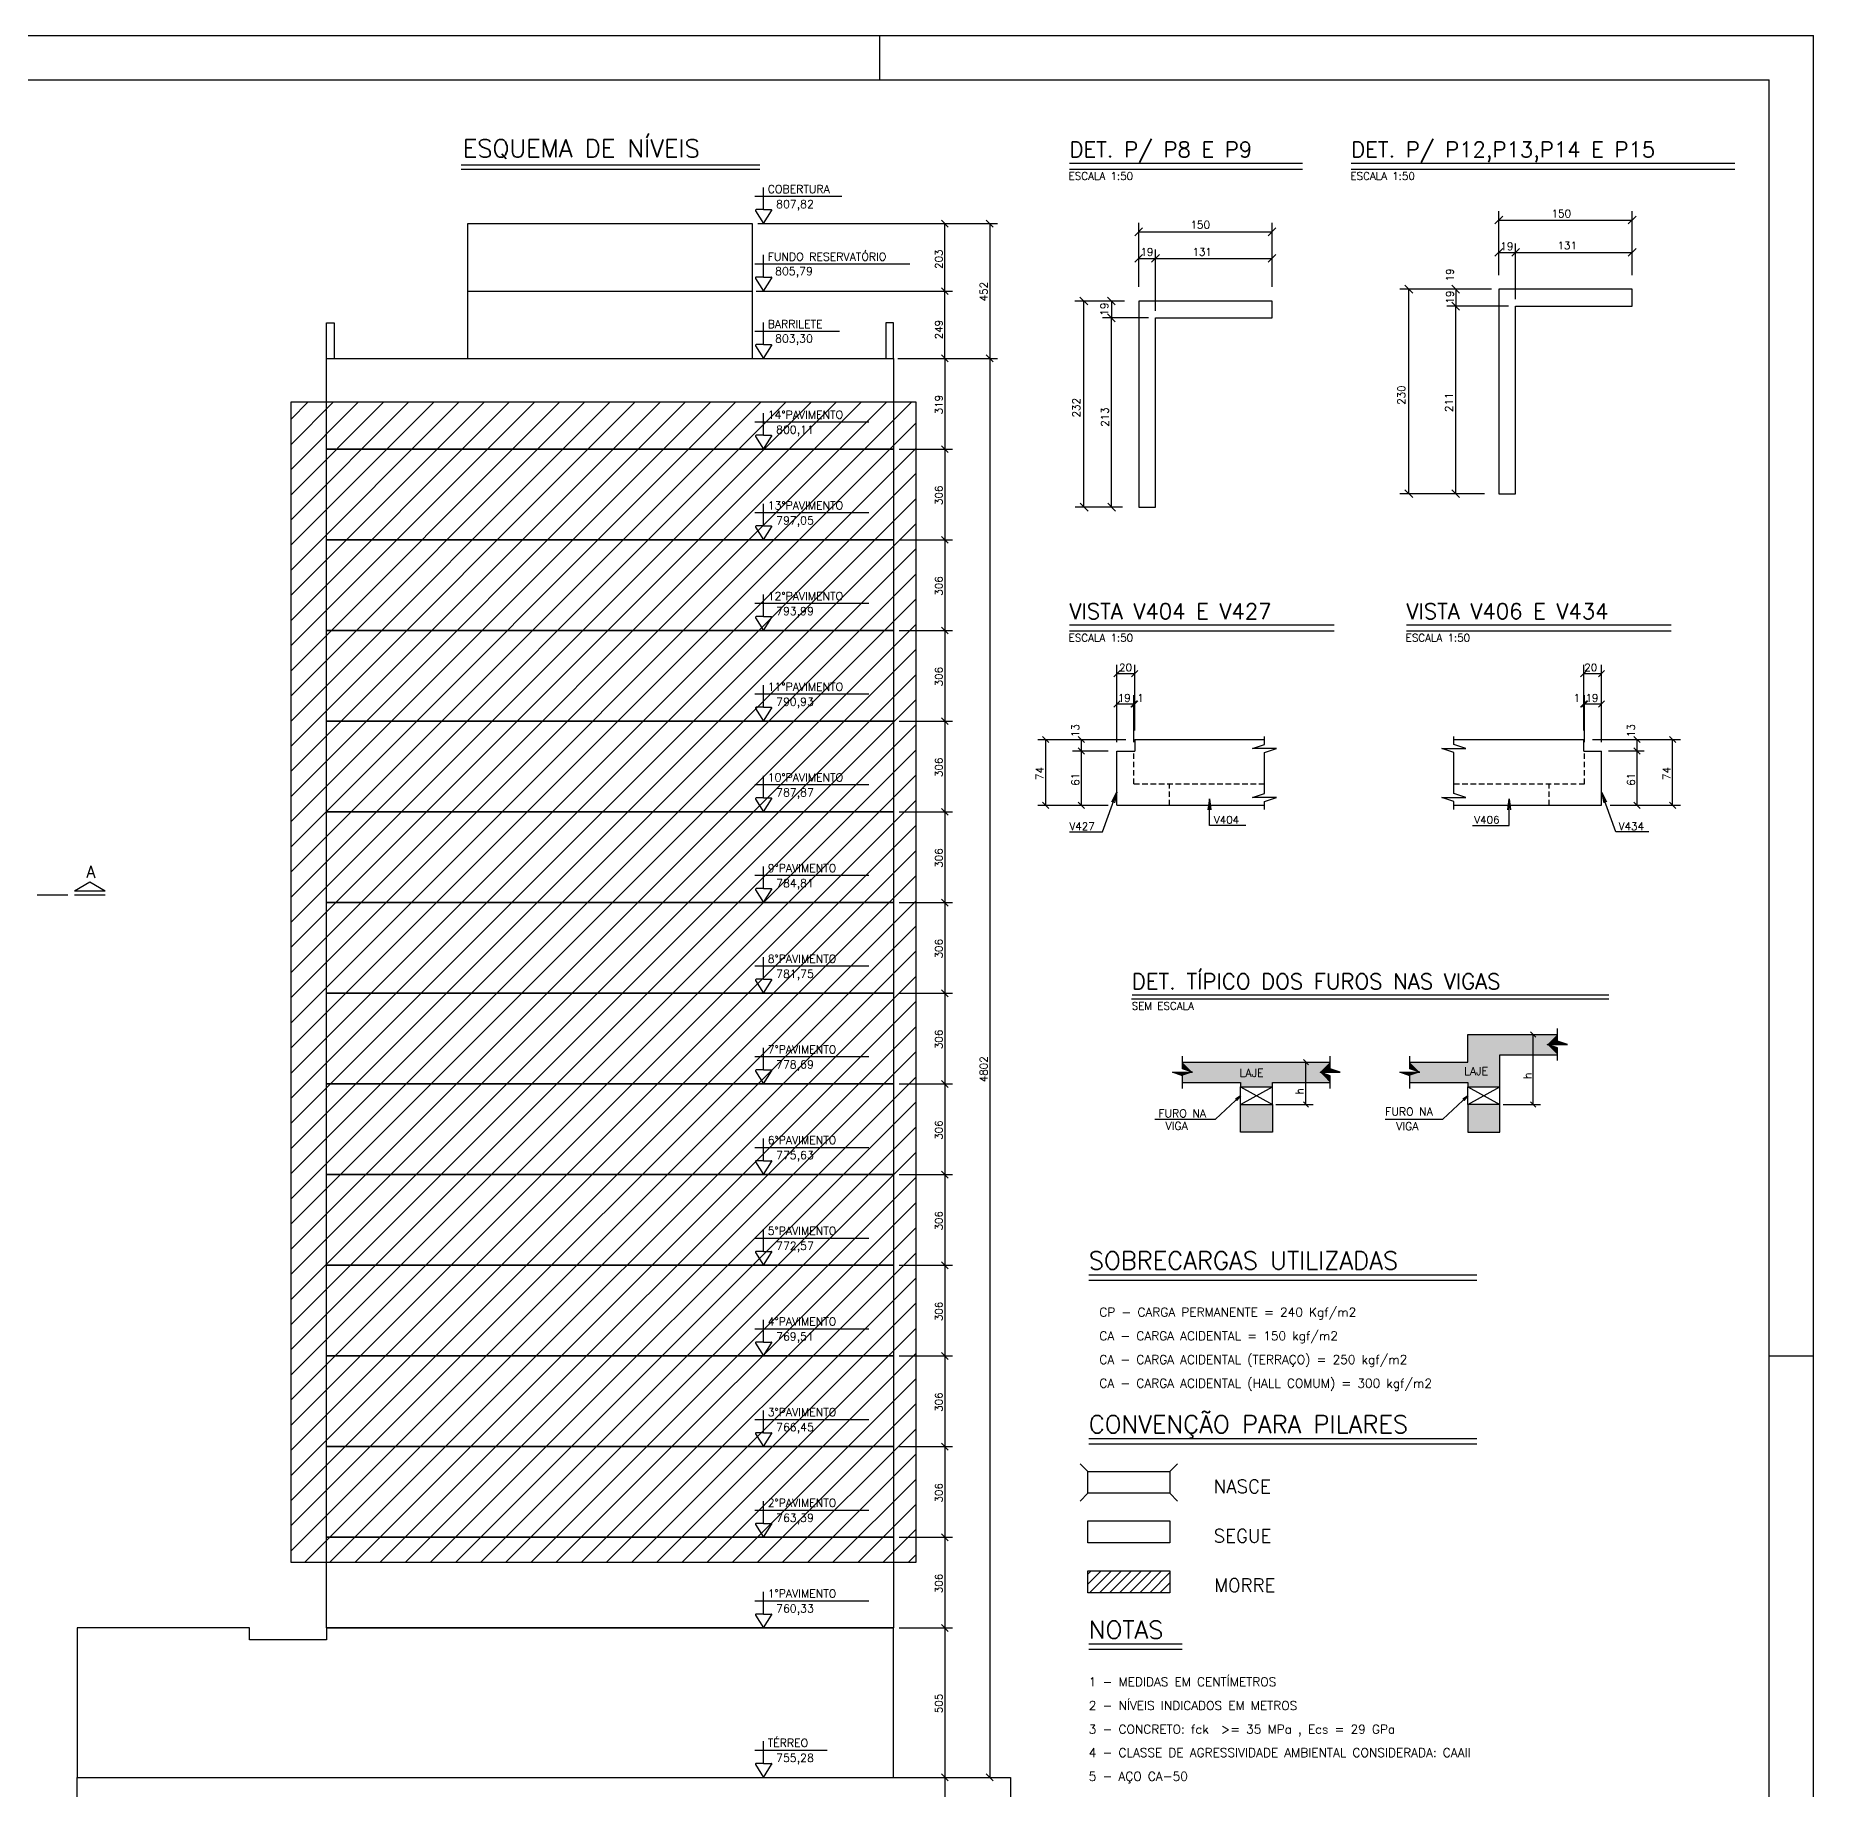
# Model space of a CAD drawing. Extents: x 39030 to 46920, y 0 to 4455.
# Drawn here: x 43921 to 46920, y 1496 to 4455 of the extents above; entities that cross this region are included whole.
import ezdxf

# ---------------------------------------------------------------- set-up
doc = ezdxf.new("R2010")
doc.units = 0
doc.header["$LTSCALE"] = 75
doc.header["$MEASUREMENT"] = 0
doc.linetypes.add('HIDDEN2', pattern=[0.1875, 0.125, -0.0625])
doc.layers.get('0').update_dxf_attribs({"color": 3, "linetype": 'CONTINUOUS'})
for name, color, linetype in [('1', 3, 'CONTINUOUS'), ('210', 3, 'HIDDEN2'), ('212', 3, 'CONTINUOUS'), ('216', 3, 'CONTINUOUS'), ('220', 5, 'CONTINUOUS'), ('221', 1, 'CONTINUOUS'), ('222', 6, 'CONTINUOUS'), ('226', 4, 'CONTINUOUS'), ('230', 3, 'CONTINUOUS'), ('231', 1, 'CONTINUOUS'), ('233', 6, 'CONTINUOUS'), ('249', 1, 'CONTINUOUS'), ('250', 1, 'CONTINUOUS'), ('253', 253, 'CONTINUOUS')]:
    doc.layers.add(name, color=color, linetype=linetype)
doc.styles.get("Standard").update_dxf_attribs({"font": 'ROMANS.SHX'})
doc.styles.add('TQS_LUCIDA_CONSOLE', font='romans.shx')

# ---------------------------------------------------------------- blocks, each defined once
blk = doc.blocks.new('_H9271B456D8-001', base_point=(523619.973782, 163663.361786))
for p, q in [((528048.053795, 164315.491587), (529095.502795, 165362.940587)), ((528048.053795, 164357.917994), (529053.076388, 165362.940587)), ((528048.053795, 164400.344401), (529010.649981, 165362.940587)), ((528048.053795, 164442.770808), (528968.223574, 165362.940587)), ((528048.053795, 164485.197215), (528925.797167, 165362.940587)), ((528048.053795, 164527.623622), (528883.37076, 165362.940587)), ((528048.053795, 164570.050029), (528840.944353, 165362.940587)), ((528048.053795, 164612.476436), (528798.517947, 165362.940587)), ((528048.053795, 164654.902842), (528756.09154, 165362.940587)), ((528048.053795, 164697.329249), (528713.665133, 165362.940587)), ((528048.053795, 164739.755656), (528671.238726, 165362.940587)), ((528048.053795, 164782.182063), (528628.812319, 165362.940587)), ((528048.053795, 164824.60847), (528586.385912, 165362.940587)), ((528048.053795, 164867.034877), (528543.959505, 165362.940587)), ((528048.053795, 164909.461284), (528501.533098, 165362.940587)), ((528048.053795, 164951.88769), (528459.106692, 165362.940587)), ((528048.053795, 164994.314097), (528416.680285, 165362.940587)), ((528048.053795, 165036.740504), (528374.253878, 165362.940587)), ((528048.053795, 165079.166911), (528331.827471, 165362.940587)), ((528048.053795, 165121.593318), (528289.401064, 165362.940587)), ((528048.053795, 165164.019725), (528246.974657, 165362.940587)), ((528048.053795, 165206.446132), (528204.54825, 165362.940587)), ((528048.053795, 165248.872539), (528162.121843, 165362.940587)), ((528048.053795, 165291.298945), (528119.695437, 165362.940587)), ((528048.053795, 165333.725352), (528077.26903, 165362.940587)), ((528048.053795, 164273.065181), (529101.976925, 165326.988311)), ((528048.053795, 164230.638774), (529101.976925, 165284.561904)), ((528048.053795, 164188.212367), (529101.976925, 165242.135497)), ((528048.053795, 164145.78596), (529101.976925, 165199.70909)), ((528048.053795, 164103.359553), (529101.976925, 165157.282683)), ((528048.053795, 164060.933146), (529101.976925, 165114.856276)), ((528048.053795, 164018.506739), (529101.976925, 165072.42987)), ((528048.053795, 163976.080332), (529101.976925, 165030.003463)), ((528048.053795, 163933.653926), (529101.976925, 164987.577056)), ((528048.053795, 163891.227519), (529101.976925, 164945.150649)), ((528048.053795, 163848.801112), (529101.976925, 164902.724242)), ((528048.053795, 163806.374705), (529101.976925, 164860.297835)), ((528048.053795, 163763.948298), (529101.976925, 164817.871428)), ((528048.053795, 163721.521891), (529101.976925, 164775.445021)), ((528048.053795, 163679.095484), (529101.976925, 164733.018615)), ((528048.053795, 163636.669077), (529101.976925, 164690.592208)), ((528048.053795, 163594.242671), (529101.976925, 164648.165801)), ((528048.053795, 163551.816264), (529101.976925, 164605.739394)), ((528048.053795, 163509.389857), (529101.976925, 164563.312987)), ((528048.053795, 163466.96345), (529101.976925, 164520.88658)), ((528048.053795, 163424.537043), (529101.976925, 164478.460173)), ((528070.713644, 163404.770486), (529101.976925, 164436.033766)), ((528113.140051, 163404.770486), (529101.976925, 164393.60736)), ((528155.566458, 163404.770486), (529101.976925, 164351.180953)), ((528197.992865, 163404.770486), (529101.976925, 164308.754546)), ((528240.419272, 163404.770486), (529101.976925, 164266.328139)), ((528282.845679, 163404.770486), (529101.976925, 164223.901732)), ((528325.272085, 163404.770486), (529101.976925, 164181.475325)), ((528367.698492, 163404.770486), (529101.976925, 164139.048918)), ((528410.124899, 163404.770486), (529101.976925, 164096.622511)), ((528452.551306, 163404.770486), (529101.976925, 164054.196105)), ((528494.977713, 163404.770486), (529101.976925, 164011.769698)), ((528537.40412, 163404.770486), (529101.976925, 163969.343291)), ((528579.830527, 163404.770486), (529101.976925, 163926.916884)), ((528622.256934, 163404.770486), (529101.976925, 163884.490477)), ((528664.68334, 163404.770486), (529101.976925, 163842.06407)), ((528707.109747, 163404.770486), (529101.976925, 163799.637663)), ((528749.536154, 163404.770486), (529101.976925, 163757.211257)), ((528791.962561, 163404.770486), (529101.976925, 163714.78485)), ((528834.388968, 163404.770486), (529101.976925, 163672.358443)), ((528876.815375, 163404.770486), (529101.976925, 163629.932036)), ((528919.241782, 163404.770486), (529101.976925, 163587.505629)), ((528961.668189, 163404.770486), (529101.976925, 163545.079222)), ((529004.094595, 163404.770486), (529101.976925, 163502.652815)), ((529046.521002, 163404.770486), (529101.976925, 163460.226408)), ((529088.947409, 163404.770486), (529101.976925, 163417.800002))]:
    blk.add_line(p, q)
blk = doc.blocks.new('A', base_point=(110533.576437, 21009.828874))
for p, q in [((110533.576437, 21009.828874), (110585.537375, 21009.828874)), ((110596.617453, 21009.828874), (110648.578391, 21009.828874))]:
    blk.add_line(p, q)
at = {"layer": '226'}
for p, q in [((110533.576437, 21016.985124), (110559.556906, 21031.985124)), ((110559.556906, 21031.985124), (110585.537375, 21016.985124)), ((110533.576437, 21016.985124), (110585.537375, 21016.985124))]:
    blk.add_line(p, q, dxfattribs=at)
at = {"layer": '233', "style": 'TQS_LUCIDA_CONSOLE'}
blk.add_text('A', height=20, dxfattribs=at).set_placement((110550.062521, 21039.507952))

msp = doc.modelspace()

# ---------------------------------------------------------------- linework, layer by layer
for p, q in [((39030.1, 4455), (46920.1, 4455)), ((45345.1, 4380), (45345.1, 4455)), ((45345.1, 4380), (45345.1, 4455)), ((45345.1, 4380), (45345.1, 4455)), ((46920.1, 0), (46920.1, 4455)), ((46845.1, 2227.5), (46920.1, 2227.5))]:
    msp.add_line(p, q)
at = {"layer": '1'}
for p, q in [((45745.1, 3247.7), (45775.1, 3247.7)), ((45745.1, 3156.2), (45745.1, 3247.7)), ((45775.1, 3267.2), (45775.1, 3247.7)), ((45775.1, 3267.2), (45994, 3267.2)), ((46313.7, 3267.2), (46532.5, 3267.2)), ((46532.5, 3247.7), (46532.5, 3267.2)), ((46532.5, 3247.7), (46562.5, 3247.7)), ((46562.5, 3156.2), (46562.5, 3247.7)), ((45745.1, 3156.2), (45994, 3156.2)), ((46313.7, 3156.2), (46562.5, 3156.2)), ((45953.4, 2651.2), (45953.4, 2681.2)), ((46007.4, 2651.2), (46007.4, 2681.2)), ((46336.8, 2651.2), (46336.8, 2681.2)), ((46390.8, 2651.2), (46390.8, 2681.2))]:
    msp.add_line(p, q, dxfattribs=at)
at = {"layer": '210'}
for p, q in [((45773.6, 3192.2), (45773.6, 3247.7)), ((46534, 3192.2), (46534, 3247.7)), ((45773.6, 3192.2), (45994, 3192.2)), ((45833.6, 3156.2), (45833.6, 3192.2)), ((46313.7, 3192.2), (46534, 3192.2)), ((46474, 3156.2), (46474, 3192.2))]:
    msp.add_line(p, q, dxfattribs=at)
at = {"layer": '216'}
for p, q in [((45449, 4143.6), (45460.7, 4131.9)), ((45524.8, 4143.6), (45536.5, 4131.9)), ((46382.6, 4137.1), (46395.9, 4150.3)), ((46607.6, 4137.1), (46620.9, 4150.3)), ((45775.1, 4117.3), (45788.4, 4130.6)), ((46000.1, 4117.3), (46013.4, 4130.6)), ((45775.1, 4072.5), (45788.4, 4085.8)), ((45803.6, 4072.5), (45816.9, 4085.8)), ((46000.1, 4072.5), (46013.4, 4085.8)), ((46382.6, 4082.5), (46395.9, 4095.7)), ((46411.1, 4082.5), (46424.4, 4095.7)), ((46607.6, 4082.5), (46620.9, 4095.7)), ((45449, 4029.6), (45460.7, 4017.9)), ((46230.9, 4033.6), (46244.1, 4020.3)), ((46310, 4033.6), (46323.2, 4020.3)), ((45682.7, 4013.8), (45696, 4000.5)), ((45729.1, 4013.8), (45742.4, 4000.5)), ((46310, 4005.1), (46323.2, 3991.8)), ((45729.1, 3985.3), (45742.4, 3972)), ((45449, 3916), (45460.7, 3904.3)), ((45449, 3916), (45460.7, 3904.3)), ((45449, 3916), (45460.7, 3904.3)), ((45524.8, 3916), (45536.5, 3904.3)), ((45524.8, 3916), (45536.5, 3904.3)), ((45449, 3763), (45460.7, 3751.3)), ((45683.3, 3665.8), (45696.5, 3652.5)), ((45729.7, 3665.8), (45742.9, 3652.5)), ((46230.9, 3688.6), (46244.1, 3675.3)), ((46310, 3688.6), (46323.2, 3675.3)), ((45449, 3610), (45460.7, 3598.3)), ((45449, 3457), (45460.7, 3445.3)), ((45739.8, 3373.1), (45750.4, 3383.8)), ((45769.8, 3373.1), (45780.4, 3383.8)), ((46527.2, 3373.1), (46537.8, 3383.8)), ((46557.2, 3373.1), (46567.8, 3383.8)), ((45739.8, 3321.9), (45750.4, 3332.5)), ((45768.3, 3321.9), (45778.9, 3332.5)), ((45769.8, 3321.9), (45780.4, 3332.5)), ((46527.2, 3321.9), (46537.8, 3332.5)), ((46528.7, 3321.9), (46539.3, 3332.5)), ((46557.2, 3321.9), (46567.8, 3332.5)), ((45449, 3304), (45460.7, 3292.3)), ((45630.4, 3261.9), (45619.8, 3272.5)), ((45690.4, 3261.9), (45679.8, 3272.5)), ((46627.8, 3261.9), (46617.2, 3272.5)), ((46687.8, 3261.9), (46677.2, 3272.5)), ((45690.4, 3242.4), (45679.8, 3253)), ((45690.4, 3242.4), (45679.8, 3253)), ((46627.8, 3242.4), (46617.2, 3253)), ((46627.8, 3242.4), (46617.2, 3253)), ((45449, 3151), (45460.7, 3139.3)), ((45630.4, 3150.9), (45619.8, 3161.5)), ((45690.4, 3150.9), (45679.8, 3161.5)), ((46627.8, 3150.9), (46617.2, 3161.5)), ((46687.8, 3150.9), (46677.2, 3161.5)), ((45449, 2998), (45460.7, 2986.3)), ((45449, 2845), (45460.7, 2833.3)), ((46451.9, 2765.1), (46443, 2773.9)), ((46068.5, 2718.3), (46059.6, 2727.1)), ((45449, 2692), (45460.7, 2680.3)), ((46068.5, 2646.8), (46059.6, 2655.6)), ((46451.9, 2646.8), (46443, 2655.6)), ((45449, 2539), (45460.7, 2527.3)), ((45449, 2386), (45460.7, 2374.3)), ((45449, 2233), (45460.7, 2221.3)), ((45449, 2080), (45460.7, 2068.3)), ((45449, 1927), (45460.7, 1915.3)), ((45449, 1774), (45460.7, 1762.3)), ((45449, 1522), (45460.7, 1510.3)), ((45524.8, 1522), (45536.5, 1510.3))]:
    msp.add_line(p, q, dxfattribs=at)
at = {"layer": '220'}
msp.add_line((45855.8, 2722.7), (46104.7, 2722.7), dxfattribs=at)
for points in [[(46239.2, 2722.7), (46336.8, 2722.7), (46336.8, 2769.5), (46488.1, 2769.5)], [(46239.2, 2688.6), (46336.8, 2688.6), (46336.8, 2681.2), (46390.8, 2681.2), (46390.8, 2735.4), (46488.1, 2735.4)], [(45855.8, 2688.6), (45953.4, 2688.6), (45953.4, 2681.2), (46007.4, 2681.2), (46007.4, 2688.6), (46104.7, 2688.6)], [(45953.4, 2651.2), (46007.4, 2651.2), (46007.4, 2604.6), (45953.4, 2604.6), (45953.4, 2651.2)], [(46336.8, 2651.2), (46336.8, 2604.6), (46390.8, 2604.6), (46390.8, 2651.2), (46336.8, 2651.2)]]:
    msp.add_lwpolyline(points, dxfattribs=at)
at = {"layer": '221'}
for p, q in [((44639, 4229.6), (45142.7, 4229.6)), ((45665, 4229.6), (46058.1, 4229.6)), ((46140.3, 4229.6), (46787.4, 4229.6)), ((45665, 3450.5), (46111.3, 3450.5)), ((46233.5, 3450.5), (46679.8, 3450.5)), ((45953.4, 2651.2), (46007.4, 2681.2)), ((45953.4, 2681.2), (46007.4, 2651.2)), ((46336.8, 2651.2), (46390.8, 2681.2)), ((46336.8, 2681.2), (46390.8, 2651.2)), ((45697.6, 2355.1), (46352.2, 2355.1)), ((45697.6, 2078.9), (46352.2, 2078.9)), ((45696.1, 1841.8), (45718.7, 1864.5)), ((45696.1, 1858.8), (45701.8, 1864.5)), ((45698.8, 1827.6), (45735.7, 1864.5)), ((45715.7, 1827.6), (45752.6, 1864.5)), ((45732.7, 1827.6), (45769.6, 1864.5)), ((45749.7, 1827.6), (45786.6, 1864.5)), ((45766.6, 1827.6), (45803.5, 1864.5)), ((45783.6, 1827.6), (45820.5, 1864.5)), ((45800.5, 1827.6), (45834.5, 1861.5)), ((45817.5, 1827.6), (45834.5, 1844.5)), ((45697.6, 1732.2), (45855.1, 1732.2))]:
    msp.add_line(p, q, dxfattribs=at)
for points in [[(45994, 3149.3), (45994, 3162.8), (46014.2, 3169.5), (45973.8, 3169.5), (45994, 3176.3), (45994, 3210.8), (45994, 3245.3), (46014.2, 3252), (45973.8, 3252), (45994, 3258.8), (45994, 3272.3)], [(46313.7, 3149.3), (46313.7, 3162.8), (46293.4, 3169.5), (46333.9, 3169.5), (46313.7, 3176.3), (46313.7, 3210.8), (46313.7, 3245.3), (46293.4, 3252), (46333.9, 3252), (46313.7, 3258.8), (46313.7, 3272.3)], [(46488.1, 2725.4), (46488.1, 2746.8), (46471.1, 2752.5), (46505.2, 2752.5), (46488.1, 2758.1), (46488.1, 2779.5)], [(45855.8, 2678.6), (45855.8, 2700), (45838.8, 2705.7), (45872.8, 2705.7), (45855.8, 2711.3), (45855.8, 2732.7)], [(46104.7, 2678.6), (46104.7, 2700), (46087.7, 2705.7), (46121.7, 2705.7), (46104.7, 2711.3), (46104.7, 2732.7)], [(46239.2, 2678.6), (46239.2, 2700), (46222.2, 2705.7), (46256.2, 2705.7), (46239.2, 2711.3), (46239.2, 2732.7)]]:
    msp.add_lwpolyline(points, dxfattribs=at)
at = {"layer": '222'}
for p, q in [((39217.6, 4380), (46845.1, 4380)), ((46845.1, 75), (46845.1, 4380)), ((44639, 4237.1), (45142.7, 4237.1)), ((45665, 4239.6), (46058.1, 4239.6)), ((46140.3, 4239.6), (46787.4, 4239.6)), ((45665, 3460.5), (46111.3, 3460.5)), ((46233.5, 3460.5), (46679.8, 3460.5)), ((45770.6, 2836.5), (46575.1, 2836.5)), ((45697.6, 2364.1), (46352.2, 2364.1)), ((45697.6, 2087.9), (46352.2, 2087.9)), ((45696.1, 2032.3), (45683, 2045.3)), ((45834.5, 2032.3), (45847.5, 2045.3)), ((45696.1, 2032.3), (45834.5, 2032.3)), ((45696.1, 1995.4), (45696.1, 2032.3)), ((45834.5, 2032.3), (45834.5, 1995.4)), ((45696.1, 1995.4), (45683, 1982.3)), ((45834.5, 1995.4), (45696.1, 1995.4)), ((45834.5, 1995.4), (45847.5, 1982.3)), ((45696.1, 1948.7), (45834.5, 1948.7)), ((45696.1, 1911.8), (45696.1, 1948.7)), ((45834.5, 1948.7), (45834.5, 1911.8)), ((45834.5, 1911.8), (45696.1, 1911.8)), ((45696.1, 1864.5), (45834.5, 1864.5)), ((45696.1, 1827.6), (45696.1, 1864.5)), ((45834.5, 1864.5), (45834.5, 1827.6)), ((45834.5, 1827.6), (45696.1, 1827.6)), ((45697.6, 1741.2), (45855.1, 1741.2))]:
    msp.add_line(p, q, dxfattribs=at)
for points in [[(46389.2, 3681.9), (46389.2, 3681.9), (46417.7, 3681.9), (46417.7, 3998.4), (46614.2, 3998.4), (46614.2, 4026.9), (46389.2, 4026.9), (46389.2, 3681.9)], [(45781.8, 3659.1), (45781.8, 3659.1), (45810.3, 3659.1), (45810.3, 3978.6), (46006.8, 3978.6), (46006.8, 4007.1), (45781.8, 4007.1), (45781.8, 3659.1)]]:
    msp.add_lwpolyline(points, dxfattribs=at)
at = {"layer": '230'}
for p, q in [((44649.9, 4023.8), (45129.9, 4023.8)), ((44411.6, 3910.1), (44411.6, 3970.1)), ((44411.6, 3970.1), (44424.6, 3970.1)), ((44424.6, 3970.1), (44424.6, 3910.1)), ((45368.1, 3970.1), (45355.1, 3970.1)), ((45355.1, 3970.1), (45355.1, 3910.1)), ((45368.1, 3910.1), (45368.1, 3970.1)), ((44411.6, 1921.1), (45368.1, 1921.1)), ((44411.6, 1768.1), (45368.1, 1768.1))]:
    msp.add_line(p, q, dxfattribs=at)
for points in [[(44649.9, 3910.1), (44649.9, 4137.8), (45129.9, 4137.8), (45129.9, 3910.1)], [(44411.6, 3910.1), (45368.1, 3910.1), (45368.1, 3757.1), (44411.6, 3757.1), (44411.6, 3910.1)], [(44411.6, 3757.1), (45368.1, 3757.1), (45368.1, 3604.1), (44411.6, 3604.1), (44411.6, 3757.1)], [(44411.6, 3604.1), (45368.1, 3604.1), (45368.1, 3451.1), (44411.6, 3451.1), (44411.6, 3604.1)], [(44411.6, 3451.1), (45368.1, 3451.1), (45368.1, 3298.1), (44411.6, 3298.1), (44411.6, 3451.1)], [(44411.6, 3298.1), (45368.1, 3298.1), (45368.1, 3145.1), (44411.6, 3145.1), (44411.6, 3298.1)], [(44411.6, 3145.1), (45368.1, 3145.1), (45368.1, 2992.1), (44411.6, 2992.1), (44411.6, 3145.1)], [(44411.6, 2992.1), (45368.1, 2992.1), (45368.1, 2839.1), (44411.6, 2839.1), (44411.6, 2992.1)], [(44411.6, 2839.1), (45368.1, 2839.1), (45368.1, 2686.1), (44411.6, 2686.1), (44411.6, 2839.1)], [(44411.6, 2686.1), (45368.1, 2686.1), (45368.1, 2533.1), (44411.6, 2533.1), (44411.6, 2686.1)], [(44411.6, 2533.1), (45368.1, 2533.1), (45368.1, 2380.1), (44411.6, 2380.1), (44411.6, 2533.1)], [(44411.6, 2380.1), (45368.1, 2380.1), (45368.1, 2227.1), (44411.6, 2227.1), (44411.6, 2380.1)], [(44411.6, 2227.1), (45368.1, 2227.1), (45368.1, 2074.1), (44411.6, 2074.1), (44411.6, 2227.1)], [(44411.6, 2074.1), (45368.1, 2074.1), (45368.1, 1921.1), (44411.6, 1921.1), (44411.6, 2074.1)], [(44411.6, 1921.1), (45368.1, 1921.1), (45368.1, 1768.1), (44411.6, 1768.1), (44411.6, 1921.1)], [(44411.6, 1748.1), (44282, 1748.1), (44282, 1768.1), (43991, 1768.1), (43991, 1516.1)], [(45368.1, 1516.1), (45368.1, 1768.1), (44411.6, 1768.1), (44411.6, 1748.1)], [(43991, 1516.1), (45565.6, 1516.1), (45565.6, 1183.1), (43991, 1183.1), (43991, 1516.1)]]:
    msp.add_lwpolyline(points, dxfattribs=at)
at = {"layer": '231'}
for p, q in [((45149.2, 4161.3), (45149.2, 4198.8)), ((45134.2, 4183.8), (45280.2, 4183.8)), ((45134.2, 4183.8), (45281.2, 4183.8)), ((45135.6, 4159.2), (45149.2, 4137.8)), ((45149.2, 4161.3), (45136.8, 4161.3)), ((45149.2, 4161.3), (45161.6, 4161.3)), ((45149.2, 4137.8), (45162.7, 4159.2)), ((45149.2, 4047.3), (45149.2, 4084.8)), ((45134.2, 4069.8), (45395.8, 4069.8)), ((45135.6, 4045.2), (45149.2, 4023.8)), ((45149.2, 4047.3), (45136.8, 4047.3)), ((45149.2, 4047.3), (45161.6, 4047.3)), ((45149.2, 4023.8), (45162.7, 4045.2)), ((45149.2, 3933.6), (45149.2, 3971.1)), ((45134.2, 3956.1), (45277.4, 3956.1)), ((45135.6, 3931.5), (45149.2, 3910.1)), ((45149.2, 3933.6), (45136.8, 3933.6)), ((45149.2, 3933.6), (45161.6, 3933.6)), ((45149.2, 3910.1), (45162.7, 3931.5)), ((44351.9, 1878.6), (44351.9, 3836.8)), ((44351.9, 3836.8), (45405.8, 3836.8)), ((45149.2, 3780.6), (45149.2, 3818.1)), ((45405.8, 3836.8), (45405.8, 1878.6)), ((45134.2, 3803.1), (45326.7, 3803.1)), ((45149.2, 3780.6), (45136.8, 3780.6)), ((45149.2, 3780.6), (45161.6, 3780.6)), ((45135.6, 3778.5), (45149.2, 3757.1)), ((45149.2, 3757.1), (45162.7, 3778.5)), ((45149.2, 3627.6), (45149.2, 3665.1)), ((45134.2, 3650.1), (45326.7, 3650.1)), ((45135.6, 3625.5), (45149.2, 3604.1)), ((45149.2, 3627.6), (45136.8, 3627.6)), ((45149.2, 3627.6), (45161.6, 3627.6)), ((45149.2, 3604.1), (45162.7, 3625.5)), ((45149.2, 3474.6), (45149.2, 3512.1)), ((45134.2, 3497.1), (45326.7, 3497.1)), ((45135.6, 3472.5), (45149.2, 3451.1)), ((45149.2, 3474.6), (45136.8, 3474.6)), ((45149.2, 3474.6), (45161.6, 3474.6)), ((45149.2, 3451.1), (45162.7, 3472.5)), ((45149.2, 3321.6), (45149.2, 3359.1)), ((45134.2, 3344.1), (45326.7, 3344.1)), ((45135.6, 3319.5), (45149.2, 3298.1)), ((45149.2, 3321.6), (45136.8, 3321.6)), ((45149.2, 3321.6), (45161.6, 3321.6)), ((45149.2, 3298.1), (45162.7, 3319.5)), ((45134.2, 3191.1), (45326.7, 3191.1)), ((45149.2, 3168.6), (45149.2, 3206.1)), ((45135.6, 3166.5), (45149.2, 3145.1)), ((45149.2, 3168.6), (45136.8, 3168.6)), ((45149.2, 3168.6), (45161.6, 3168.6)), ((45149.2, 3145.1), (45162.7, 3166.5)), ((45134.2, 3038.1), (45326.7, 3038.1)), ((45149.2, 3015.6), (45149.2, 3053.1)), ((45135.6, 3013.5), (45149.2, 2992.1)), ((45149.2, 3015.6), (45136.8, 3015.6)), ((45149.2, 3015.6), (45161.6, 3015.6)), ((45149.2, 2992.1), (45162.7, 3013.5)), ((45134.2, 2885.1), (45326.7, 2885.1)), ((45149.2, 2862.6), (45149.2, 2900.1)), ((45135.6, 2860.5), (45149.2, 2839.1)), ((45149.2, 2862.6), (45136.8, 2862.6)), ((45149.2, 2862.6), (45161.6, 2862.6)), ((45149.2, 2839.1), (45162.7, 2860.5)), ((45769.7, 2829.7), (46575.1, 2829.7)), ((45134.2, 2732.1), (45326.7, 2732.1)), ((45149.2, 2709.6), (45149.2, 2747.1)), ((45135.6, 2707.5), (45149.2, 2686.1)), ((45149.2, 2709.6), (45136.8, 2709.6)), ((45149.2, 2709.6), (45161.6, 2709.6)), ((45149.2, 2686.1), (45162.7, 2707.5)), ((45149.2, 2556.6), (45149.2, 2594.1)), ((45134.2, 2579.1), (45326.7, 2579.1)), ((45135.6, 2554.5), (45149.2, 2533.1)), ((45149.2, 2556.6), (45136.8, 2556.6)), ((45149.2, 2556.6), (45161.6, 2556.6)), ((45149.2, 2533.1), (45162.7, 2554.5)), ((45149.2, 2403.6), (45149.2, 2441.1)), ((45134.2, 2426.1), (45326.7, 2426.1)), ((45135.6, 2401.5), (45149.2, 2380.1)), ((45149.2, 2403.6), (45136.8, 2403.6)), ((45149.2, 2403.6), (45161.6, 2403.6)), ((45149.2, 2380.1), (45162.7, 2401.5)), ((45149.2, 2250.6), (45149.2, 2288.1)), ((45134.2, 2273.1), (45326.7, 2273.1)), ((45149.2, 2250.6), (45136.8, 2250.6)), ((45149.2, 2250.6), (45161.6, 2250.6)), ((45135.6, 2248.5), (45149.2, 2227.1)), ((45149.2, 2227.1), (45162.7, 2248.5)), ((45149.2, 2097.6), (45149.2, 2135.1)), ((45134.2, 2120.1), (45326.7, 2120.1)), ((45135.6, 2095.5), (45149.2, 2074.1)), ((45149.2, 2097.6), (45136.8, 2097.6)), ((45149.2, 2097.6), (45161.6, 2097.6)), ((45149.2, 2074.1), (45162.7, 2095.5)), ((45149.2, 1944.6), (45149.2, 1982.1)), ((45134.2, 1967.1), (45326.7, 1967.1)), ((45135.6, 1942.5), (45149.2, 1921.1)), ((45149.2, 1944.6), (45136.8, 1944.6)), ((45149.2, 1944.6), (45161.6, 1944.6)), ((45149.2, 1921.1), (45162.7, 1942.5)), ((45405.8, 1878.6), (44351.9, 1878.6)), ((45134.2, 1814.1), (45326.7, 1814.1)), ((45149.2, 1791.6), (45149.2, 1829.1)), ((45135.6, 1789.5), (45149.2, 1768.1)), ((45149.2, 1791.6), (45136.8, 1791.6)), ((45149.2, 1791.6), (45161.6, 1791.6)), ((45149.2, 1768.1), (45162.7, 1789.5)), ((45134.2, 1562.1), (45256.3, 1562.1)), ((45149.2, 1539.6), (45149.2, 1577.1)), ((45135.6, 1537.5), (45149.2, 1516.1)), ((45149.2, 1539.6), (45136.8, 1539.6)), ((45149.2, 1539.6), (45161.6, 1539.6)), ((45149.2, 1516.1), (45162.7, 1537.5))]:
    msp.add_line(p, q, dxfattribs=at)
for centre, start, end in [((45136.8, 4159.9), 90, 212.377), ((45161.6, 4159.9), 327.6277, 90), ((45136.8, 4045.9), 90, 212.377), ((45161.6, 4045.9), 327.6277, 90), ((45136.8, 3932.2), 90, 212.377), ((45161.6, 3932.2), 327.6277, 90), ((45136.8, 3779.2), 90, 212.377), ((45161.6, 3779.2), 327.6277, 90), ((45136.8, 3626.2), 90, 212.377), ((45161.6, 3626.2), 327.6277, 90), ((45136.8, 3473.2), 90, 212.377), ((45161.6, 3473.2), 327.6277, 90), ((45136.8, 3320.2), 90, 212.377), ((45161.6, 3320.2), 327.6277, 90), ((45136.8, 3167.2), 90, 212.377), ((45161.6, 3167.2), 327.6277, 90), ((45136.8, 3014.2), 90, 212.377), ((45161.6, 3014.2), 327.6277, 90), ((45136.8, 2861.2), 90, 212.377), ((45161.6, 2861.2), 327.6277, 90), ((45136.8, 2708.2), 90, 212.377), ((45161.6, 2708.2), 327.6277, 90), ((45136.8, 2555.2), 90, 212.377), ((45161.6, 2555.2), 327.6277, 90), ((45136.8, 2402.2), 90, 212.377), ((45161.6, 2402.2), 327.6277, 90), ((45136.8, 2249.2), 90, 212.377), ((45161.6, 2249.2), 327.6277, 90), ((45136.8, 2096.2), 90, 212.377), ((45161.6, 2096.2), 327.6277, 90), ((45136.8, 1943.2), 90, 212.377), ((45161.6, 1943.2), 327.6277, 90), ((45136.8, 1790.2), 90, 212.377), ((45161.6, 1790.2), 327.6277, 90), ((45136.8, 1538.2), 90, 212.377), ((45161.6, 1538.2), 327.6277, 90)]:
    msp.add_arc(centre, 1.36, start, end, dxfattribs=at)
at = {"layer": '249'}
for points in [[(45665.1, 3111.2), (45720.8, 3111.2), (45745.1, 3178.6), (45736.5, 3161.9), (45745.1, 3178.6), (45741.1, 3160.3)], [(45962.5, 3122.2), (45901, 3122.2), (45901, 3167.2), (45903.4, 3148.6), (45901, 3167.2), (45898.5, 3148.6)], [(46345.2, 3122.2), (46406.7, 3122.2), (46406.7, 3167.2), (46404.3, 3148.6), (46406.7, 3167.2), (46409.2, 3148.6)], [(46642.6, 3111.2), (46586.9, 3111.2), (46562.5, 3178.6), (46571.1, 3161.9), (46562.5, 3178.6), (46566.5, 3160.3)], [(45808.9, 2626.4), (45911.4, 2626.4), (45953.4, 2666.2), (45947.1, 2658.4), (45953.4, 2666.2), (45945.3, 2660.3)], [(46197.6, 2626.4), (46294.9, 2626.4), (46336.8, 2666.2), (46330.5, 2658.4), (46336.8, 2666.2), (46328.8, 2660.3)]]:
    msp.add_lwpolyline(points, dxfattribs=at)
at = {"layer": '250'}
for p, q in [((44639, 4229.6), (45142.7, 4229.6)), ((45781.8, 4031.1), (45781.8, 4138.9)), ((46006.8, 4031.1), (46006.8, 4138.9)), ((46389.2, 4050.9), (46389.2, 4158.7)), ((46389.2, 4143.7), (46614.2, 4143.7)), ((46614.2, 4050.9), (46614.2, 4158.7)), ((45139.6, 4137.8), (45543.4, 4137.8)), ((45530.6, 4137.8), (45530.6, 3910.1)), ((45781.8, 4123.9), (46006.8, 4123.9)), ((45781.8, 4079.1), (45810.3, 4079.1)), ((45810.3, 3990.6), (45810.3, 4094.1)), ((45810.3, 4079.1), (46006.8, 4079.1)), ((46389.2, 4089.1), (46417.7, 4089.1)), ((46417.7, 4010.4), (46417.7, 4104.1)), ((46417.7, 4089.1), (46614.2, 4089.1)), ((45136.7, 4023.8), (45467.6, 4023.8)), ((46377.2, 4026.9), (46222.5, 4026.9)), ((46237.5, 3681.9), (46237.5, 4026.9)), ((46316.6, 4026.9), (46316.6, 3998.4)), ((45757.8, 4007.1), (45674.3, 4007.1)), ((45689.3, 3659.1), (45689.3, 4007.1)), ((45735.7, 4007.1), (45735.7, 3978.6)), ((46405.7, 3998.4), (46301.6, 3998.4)), ((46316.6, 3681.9), (46316.6, 3998.4)), ((45798.3, 3978.6), (45720.7, 3978.6)), ((45735.7, 3659.1), (45735.7, 3978.6)), ((45375.8, 3910.1), (45543.4, 3910.1)), ((45454.8, 3910.1), (45454.8, 3757.1)), ((45530.6, 3910.1), (45530.6, 1516.1)), ((45377.9, 3757.1), (45467.6, 3757.1)), ((45454.8, 3757.1), (45454.8, 3604.1)), ((45754.3, 3659.1), (45674.9, 3659.1)), ((46365.2, 3681.9), (46222.5, 3681.9)), ((45377.9, 3604.1), (45467.6, 3604.1)), ((45454.8, 3604.1), (45454.8, 3451.1)), ((45377.9, 3451.1), (45467.6, 3451.1)), ((45454.8, 3451.1), (45454.8, 3298.1)), ((45745.1, 3262.7), (45745.1, 3393.5)), ((45775.1, 3282.2), (45775.1, 3393.5)), ((46532.5, 3282.2), (46532.5, 3393.5)), ((46562.5, 3262.7), (46562.5, 3393.5)), ((45745.1, 3378.5), (45775.1, 3378.5)), ((46532.5, 3378.5), (46562.5, 3378.5)), ((45773.6, 3262.7), (45773.6, 3342.2)), ((46534, 3262.7), (46534, 3342.2)), ((45745.1, 3327.2), (45773.6, 3327.2)), ((45773.6, 3327.2), (45775.1, 3327.2)), ((46532.5, 3327.2), (46534, 3327.2)), ((46534, 3327.2), (46562.5, 3327.2)), ((45377.9, 3298.1), (45467.6, 3298.1)), ((45454.8, 3298.1), (45454.8, 3145.1)), ((45611.5, 3267.2), (45760.1, 3267.2)), ((45625.1, 3156.2), (45625.1, 3267.2)), ((45730.1, 3247.7), (45670.1, 3247.7)), ((45685.1, 3247.7), (45685.1, 3267.2)), ((45685.1, 3156.2), (45685.1, 3247.7)), ((46547.1, 3267.2), (46695.8, 3267.2)), ((46634.3, 3247.7), (46574.3, 3247.7)), ((46622.5, 3247.7), (46622.5, 3267.2)), ((46622.5, 3156.2), (46622.5, 3247.7)), ((46682.5, 3156.2), (46682.5, 3267.2)), ((45611.5, 3156.2), (45730.1, 3156.2)), ((46577.1, 3156.2), (46695.8, 3156.2)), ((45377.9, 3145.1), (45467.6, 3145.1)), ((45454.8, 3145.1), (45454.8, 2992.1)), ((45377.9, 2992.1), (45467.6, 2992.1)), ((45454.8, 2992.1), (45454.8, 2839.1)), ((45377.9, 2839.1), (45467.6, 2839.1)), ((45454.8, 2839.1), (45454.8, 2686.1)), ((46447.5, 2651.2), (46447.5, 2769.5)), ((46064, 2651.2), (46064, 2722.7)), ((45377.9, 2686.1), (45467.6, 2686.1)), ((45454.8, 2686.1), (45454.8, 2533.1)), ((46013.4, 2651.2), (46075.9, 2651.2)), ((46396.8, 2651.2), (46459.4, 2651.2)), ((45377.9, 2533.1), (45467.6, 2533.1)), ((45454.8, 2533.1), (45454.8, 2380.1)), ((45377.9, 2380.1), (45467.6, 2380.1)), ((45454.8, 2380.1), (45454.8, 2227.1)), ((45377.9, 2227.1), (45467.6, 2227.1)), ((45454.8, 2227.1), (45454.8, 2074.1)), ((45377.9, 2074.1), (45467.6, 2074.1)), ((45454.8, 2074.1), (45454.8, 1921.1)), ((45377.9, 1921.1), (45467.6, 1921.1)), ((45454.8, 1921.1), (45454.8, 1768.1)), ((45377.9, 1768.1), (45467.6, 1768.1)), ((45454.8, 1768.1), (45454.8, 1516.1)), ((45454.8, 1516.1), (45454.8, 1336.1))]:
    msp.add_line(p, q, dxfattribs=at)
msp.add_lwpolyline([(45454.8, 3910.1), (45454.8, 4023.8), (45454.8, 4137.8)], dxfattribs=at)
at = {"layer": '253'}
for points in [[(46488.1, 2769.5), (46336.8, 2722.7), (46390.8, 2735.4)], [(46488.1, 2769.5), (46336.8, 2769.5), (46336.8, 2722.7)], [(46471.1, 2752.5), (46488.1, 2769.5), (46390.8, 2735.4)], [(46488.1, 2758.1), (46488.1, 2769.5), (46471.1, 2752.5)], [(46390.8, 2735.4), (46336.8, 2722.7), (46390.8, 2681.2)], [(46390.8, 2735.4), (46488.1, 2735.4), (46471.1, 2752.5)], [(46505.2, 2752.5), (46488.1, 2758.1), (46471.1, 2752.5)], [(46488.1, 2735.4), (46488.1, 2746.8), (46471.1, 2752.5)], [(45838.8, 2705.7), (45855.8, 2700), (45872.8, 2705.7)], [(45855.8, 2711.3), (45872.8, 2705.7), (45855.8, 2722.7)], [(45872.8, 2705.7), (46104.7, 2722.7), (45855.8, 2722.7)], [(45855.8, 2700), (45953.4, 2688.6), (45872.8, 2705.7)], [(45855.8, 2700), (45855.8, 2688.6), (45953.4, 2688.6)], [(45872.8, 2705.7), (45953.4, 2688.6), (46104.7, 2722.7)], [(45953.4, 2688.6), (46007.4, 2688.6), (46104.7, 2722.7)], [(46104.7, 2722.7), (46007.4, 2688.6), (46087.7, 2705.7)], [(46007.4, 2688.6), (46104.7, 2688.6), (46087.7, 2705.7)], [(46104.7, 2711.3), (46104.7, 2722.7), (46087.7, 2705.7)], [(46121.7, 2705.7), (46104.7, 2711.3), (46087.7, 2705.7)], [(46087.7, 2705.7), (46104.7, 2688.6), (46104.7, 2700)], [(46256.2, 2705.7), (46222.2, 2705.7), (46239.2, 2700)], [(46256.2, 2705.7), (46336.8, 2722.7), (46239.2, 2722.7)], [(46256.2, 2705.7), (46239.2, 2722.7), (46239.2, 2711.3)], [(46256.2, 2705.7), (46239.2, 2700), (46336.8, 2688.6)], [(46239.2, 2700), (46239.2, 2688.6), (46336.8, 2688.6)], [(46256.2, 2705.7), (46336.8, 2688.6), (46336.8, 2722.7)], [(46336.8, 2722.7), (46336.8, 2688.6), (46390.8, 2681.2)], [(45953.4, 2681.2), (46007.4, 2681.2), (45953.4, 2688.6)], [(46007.4, 2681.2), (46007.4, 2688.6), (45953.4, 2688.6)], [(46390.8, 2681.2), (46336.8, 2688.6), (46336.8, 2681.2)], [(45953.4, 2651.2), (45953.4, 2604.6), (46007.4, 2604.6)], [(45953.4, 2651.2), (46007.4, 2604.6), (46007.4, 2651.2)], [(45953.4, 2651.2), (46007.4, 2651.2), (45953.4, 2651.2)], [(46336.8, 2651.2), (46336.8, 2604.6), (46390.8, 2604.6)], [(46336.8, 2651.2), (46390.8, 2604.6), (46390.8, 2651.2)], [(46336.8, 2651.2), (46390.8, 2651.2), (46336.8, 2651.2)]]:
    msp.add_solid(points, dxfattribs=at)

# ---------------------------------------------------------------- block references
at = {"xscale": -1}
msp.add_blockref('A', (44038.5, 3004.4), dxfattribs=at)
at = {"layer": '249'}
msp.add_blockref('_H9271B456D8-001', (39923.8, 2137.2), dxfattribs=at)

# ---------------------------------------------------------------- texts
for s, height, p in [('COBERTURA', 13.5, (45156, 4189.1)), ('807,82', 13.5, (45170.2, 4163.9)), ('FUNDO RESERVATÓRIO', 13.5, (45156, 4075.1)), ('805,79', 13.5, (45168.5, 4050.7)), ('BARRILETE', 13.5, (45156, 3961.5)), ('803,30', 13.5, (45168.5, 3937)), ('14%%dPAVIMENTO', 13.5, (45156, 3808.5)), ('800,11', 13.5, (45170.2, 3783.2)), ('13%%dPAVIMENTO', 13.5, (45156, 3655.5)), ('797,05', 13.5, (45170.2, 3630.2)), ('12%%dPAVIMENTO', 13.5, (45156, 3502.5)), ('793,99', 13.5, (45170.2, 3477.2)), ('11%%dPAVIMENTO', 13.5, (45156, 3349.5)), ('790,93', 13.5, (45170.2, 3324.2)), ('10%%dPAVIMENTO', 13.5, (45156, 3196.5)), ('787,87', 13.5, (45170.2, 3171.2)), ('9%%dPAVIMENTO', 13.5, (45156, 3043.5)), ('784,81', 13.5, (45170.2, 3018.2)), ('8%%dPAVIMENTO', 13.5, (45156, 2890.5)), ('781,75', 13.5, (45170.2, 2865.2)), ('7%%dPAVIMENTO', 13.5, (45156, 2737.5)), ('778,69', 13.5, (45170.2, 2712.2)), ('6%%dPAVIMENTO', 13.5, (45156, 2584.5)), ('775,63', 13.5, (45170.2, 2559.2)), ('5%%dPAVIMENTO', 13.5, (45156, 2431.5)), ('772,57', 13.5, (45170.2, 2406.2)), ('CP - CARGA PERMANENTE = 240 Kgf/m2 ', 15, (45715.5, 2293.5)), ('4%%dPAVIMENTO', 13.5, (45156, 2278.5)), ('769,51', 13.5, (45170.2, 2253.2)), ('CA - CARGA ACIDENTAL = 150 kgf/m2', 15, (45715.5, 2253.5)), ('CA - CARGA ACIDENTAL (TERRAÇO) = 250 kgf/m2', 15, (45715.5, 2213.5)), ('CA - CARGA ACIDENTAL (HALL COMUM) = 300 kgf/m2', 15, (45715.5, 2173.5)), ('3%%dPAVIMENTO', 13.5, (45156, 2125.5)), ('766,45', 13.5, (45170.2, 2100.2)), ('2%%dPAVIMENTO', 13.5, (45156, 1972.5)), ('763,39', 13.5, (45170.2, 1947.2)), ('1%%dPAVIMENTO', 13.5, (45156, 1819.5)), ('760,33', 13.5, (45170.2, 1794.2)), ('1 - MEDIDAS EM CENTÍMETROS', 15, (45697.6, 1669.8)), ('2 - NÍVEIS INDICADOS EM METROS', 15, (45697.6, 1629.8)), ('3 - CONCRETO: fck  >= 35 MPa , Ecs = 29 GPa', 15, (45697.6, 1589.8)), ('TÉRREO', 13.5, (45156, 1567.5)), ('4 - CLASSE DE AGRESSIVIDADE AMBIENTAL CONSIDERADA: CAAII', 15, (45697.6, 1550.3)), ('755,28', 13.5, (45170.2, 1542.2)), ('5 - AÇO CA-50', 15, (45697.6, 1510.3))]:
    msp.add_text(s, height=height).set_placement(p)
at = {"layer": '212'}
for s, p in [('ESCALA 1:50', (45663.7, 4211.6)), ('ESCALA 1:50', (46139, 4211.6)), ('ESCALA 1:50', (45663.7, 3432.5)), ('ESCALA 1:50', (46232.2, 3432.5)), ('V427', (45665, 3114.4)), ('V404', (45908.7, 3125.4)), ('V406', (46347.9, 3125.4)), ('V434', (46591.6, 3114.4))]:
    msp.add_text(s, height=12.75, dxfattribs=at).set_placement(p)
at = {"layer": '216'}
for s, height, p in [('150', 12.75, (45869.3, 4129.4)), ('150', 12.75, (46478.3, 4148.2)), ('19', 12.75, (45784.9, 4083.5)), ('131', 12.75, (45872.5, 4083.6)), ('19', 12.75, (46392, 4093)), ('131', 12.75, (46488.3, 4094.3)), ('20', 12.75, (45748.7, 3382.3)), ('20', 12.75, (46533.5, 3382.3)), ('19', 12.75, (45746.6, 3331)), ('1', 12.8, (45779.4, 3331)), ('1', 12.8, (46515.5, 3331)), ('19', 12.75, (46535.5, 3331)), ('SEM ESCALA', 12.75, (45770.1, 2811.3)), ('LAJE', 13.5, (45952.1, 2698)), ('LAJE', 13.5, (46330.8, 2701)), ('FURO NA', 13.5, (45815, 2629.7)), ('FURO NA', 13.5, (46197.6, 2632.6)), ('VIGA', 13.5, (45827.1, 2608.5)), ('VIGA', 13.5, (46216.2, 2607.9))]:
    msp.add_text(s, height=height, dxfattribs=at).set_placement(p)
for s, p in [('203', (45451, 4061.2)), ('19', (46313.2, 4040.2)), ('452', (45526.8, 4006.5)), ('19', (46313.2, 4002.7)), ('19', (45730.3, 3982.4)), ('249', (45451, 3942.5)), ('319', (45451, 3815.8)), ('232', (45682.9, 3810.6)), ('230', (46231.3, 3831.9)), ('211', (46311.5, 3819.8)), ('213', (45731.2, 3794.8)), ('306', (45451, 3662.8)), ('306', (45451, 3509.8)), ('306', (45451, 3356.8)), ('13', (45681.3, 3271.4)), ('13', (46618.7, 3271.4)), ('306', (45451, 3203.8)), ('74', (45621.3, 3198.9)), ('74', (46678.7, 3198.9)), ('61', (45681.3, 3189.2)), ('61', (46618.7, 3189.2)), ('306', (45451, 3050.8)), ('306', (45451, 2897.8)), ('306', (45451, 2744.8)), ('4802', (45526.8, 2688.9)), ('306', (45451, 2591.8)), ('306', (45451, 2438.8)), ('306', (45451, 2285.8)), ('306', (45451, 2132.8)), ('306', (45451, 1979.8)), ('306', (45451, 1826.8)), ('505', (45451, 1624.3))]:
    msp.add_text(s, height=12.75, rotation=90, dxfattribs=at).set_placement(p)
at = {"layer": '220'}
for p in [(46444.4, 2694.3), (46060.1, 2668.2)]:
    msp.add_text('h', height=13.5, rotation=90, dxfattribs=at).set_placement(p)
at = {"layer": '222'}
for s, height, p in [('ESQUEMA DE NÍVEIS', 30, (44641.7, 4249.7)), ('DET. P/ P8 E P9', 26.25, (45665, 4249.6)), ('DET. P/ P12,P13,P14 E P15', 26.25, (46140.3, 4249.6)), ('DET. TÍPICO DOS FUROS NAS VIGAS', 26.25, (45770.1, 2845.9)), ('SOBRECARGAS UTILIZADAS ', 30, (45697.6, 2373.1)), ('CONVENÇÃO PARA PILARES', 30, (45697.6, 2096.9)), ('NASCE', 22.5, (45908.3, 1995.8)), ('SEGUE', 22.5, (45908.3, 1912.3)), ('MORRE', 22.5, (45909.3, 1828.9)), ('NOTAS', 30, (45697.6, 1750.2))]:
    msp.add_text(s, height=height, dxfattribs=at).set_placement(p)
at = {"layer": '233'}
for s, p in [('VISTA V404 E V427', (45665, 3470.5)), ('VISTA V406 E V434', (46233.5, 3470.5))]:
    msp.add_text(s, height=26.25, dxfattribs=at).set_placement(p)

doc.saveas('drawing.dxf')
